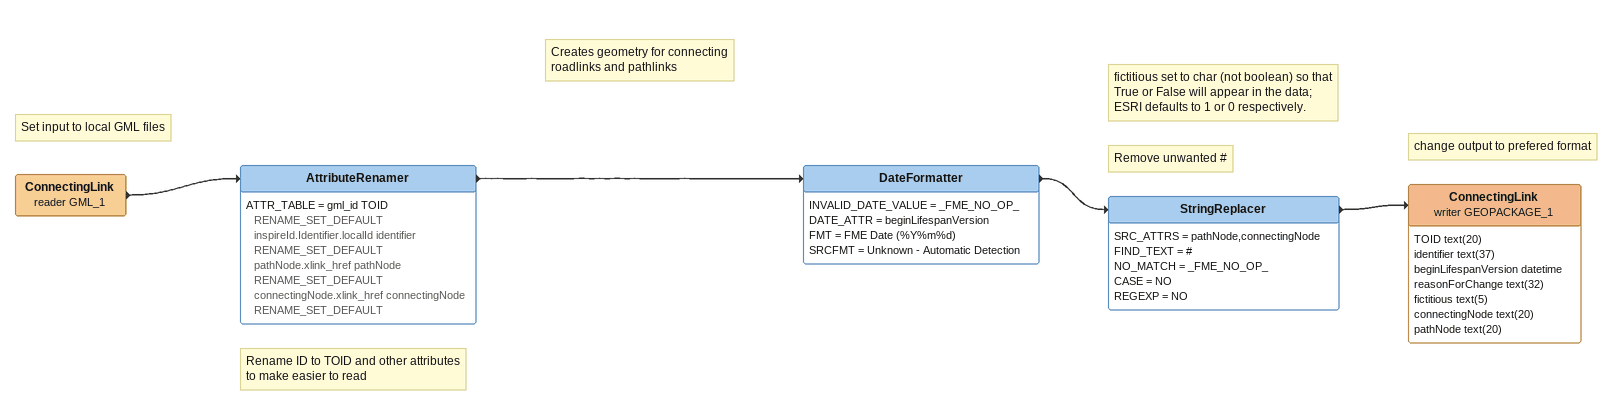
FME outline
Note: Set input to local GML files
ConnectingLink (reader GML_1)
    -> AttributeRenamer
Note: Rename ID to TOID and other attributes to make easier to read
Note: Creates geometry for connecting roadlinks and pathlinks
AttributeRenamer
    ATTR_TABLE = gml_id TOID RENAME_SET_DEFAULT  inspireId.Identifier.localId identifier RENAME_SET_DEFAULT  pathNode.xlink_href pathNode RENAME_SET_DEFAULT  connectingNode.xlink_href connectingNode RENAME_SET_DEFAULT
    -> DateFormatter
DateFormatter
    INVALID_DATE_VALUE = _FME_NO_OP_
    DATE_ATTR = beginLifespanVersion
    FMT = FME Date (%Y%m%d)
    SRCFMT = Unknown - Automatic Detection
    -> StringReplacer
Note: Remove unwanted #
StringReplacer
    SRC_ATTRS = pathNode,connectingNode
    FIND_TEXT = #
    NO_MATCH = _FME_NO_OP_
    CASE = NO
    REGEXP = NO
    -> ConnectingLink (writer GEOPACKAGE_1)
Note: fictitious set to char (not boolean) so that True or False will appear in the data; / ESRI defaults to 1 or 0 respectively.
Note: change output to prefered format
ConnectingLink (writer GEOPACKAGE_1)
    attributes: TOID text(20), identifier text(37), beginLifespanVersion datetime, reasonForChange text(32), fictitious text(5), connectingNode text(20), pathNode text(20)
